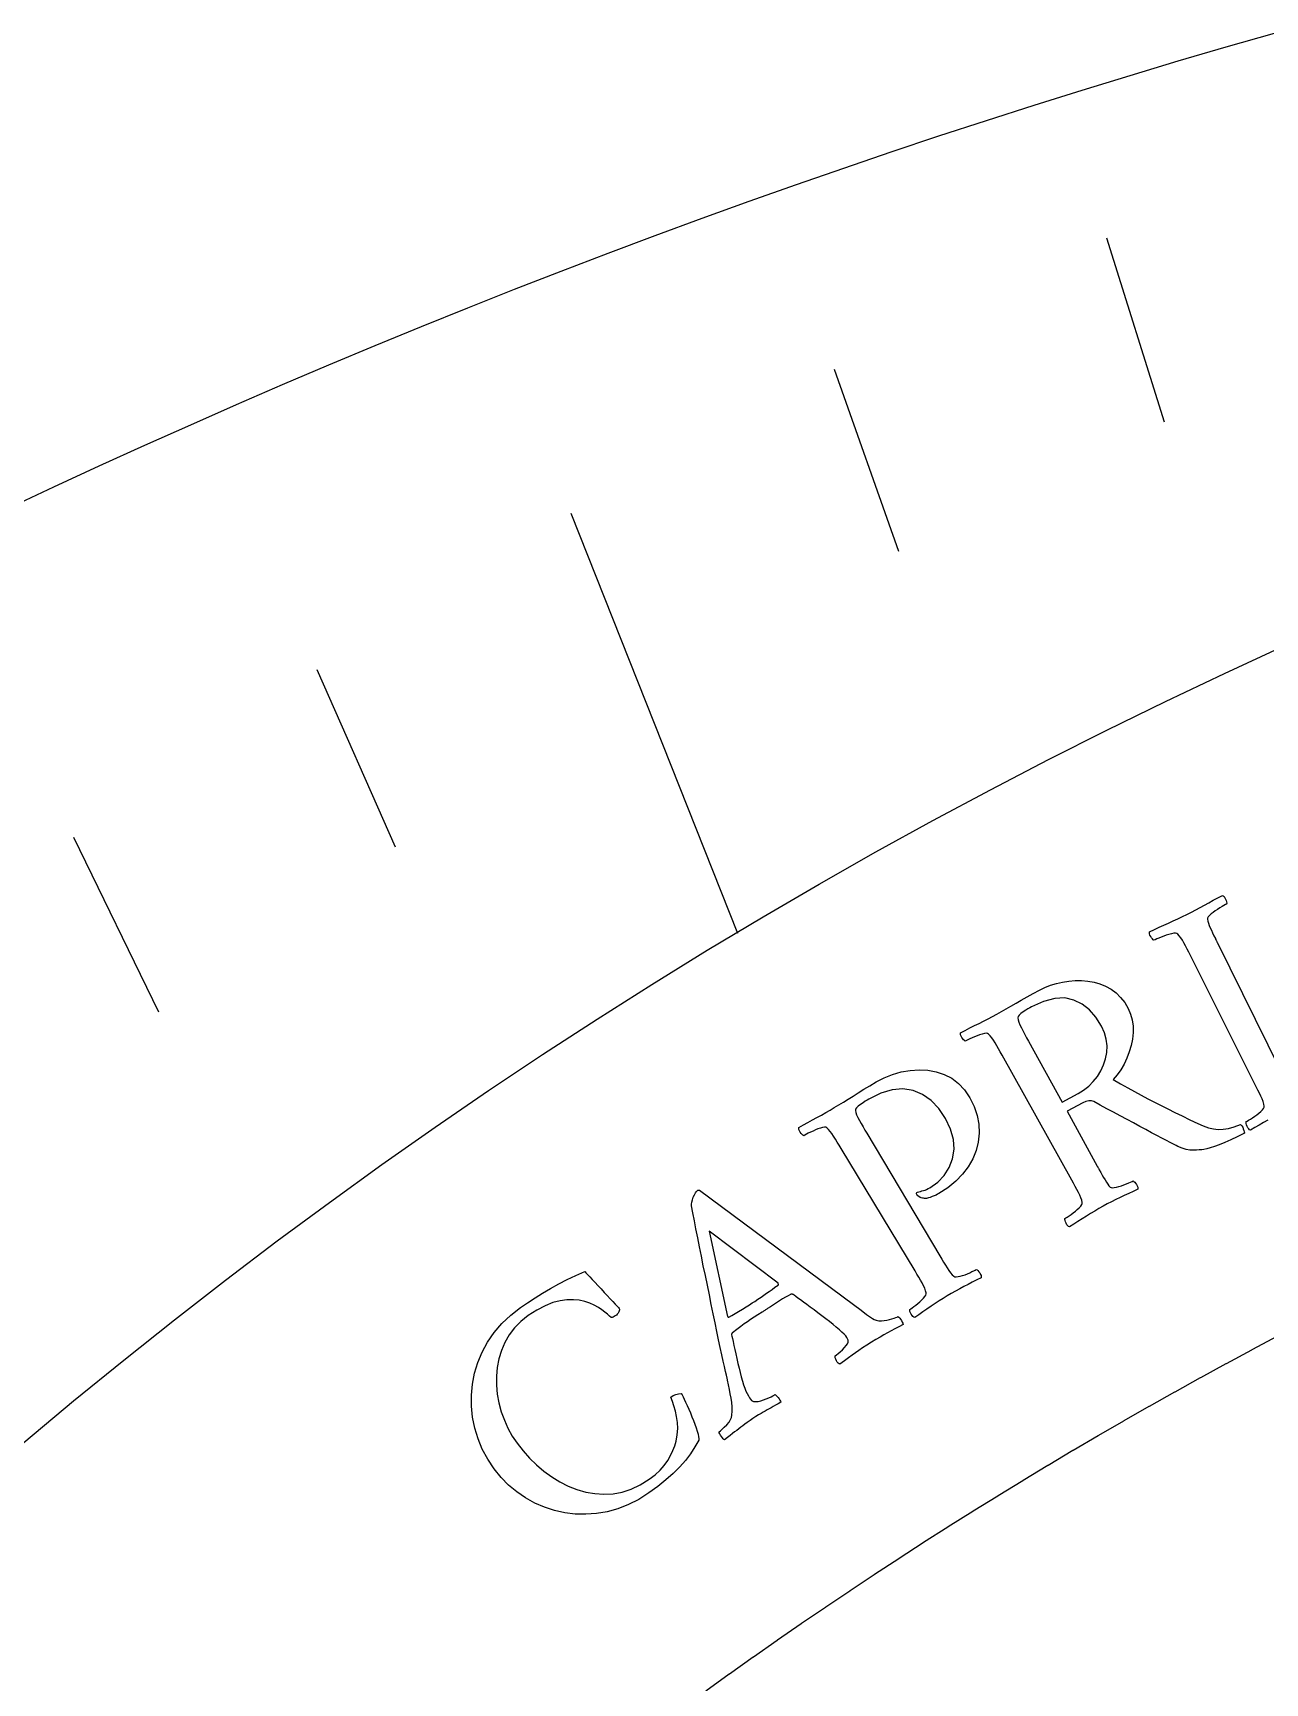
# Model space of a CAD drawing. Header units: millimetres. Extents: x -31.9 to 31.9, y -31.9 to 31.9.
# Drawn here: x -13.54 to -8.73, y 24.25 to 30.69 of the extents above; entities that cross this region are included whole.
import ezdxf

# ---------------------------------------------------------------- set-up
doc = ezdxf.new("R2010")
doc.units = ezdxf.units.MM
for name, color, linetype in [('CUT_INNER', 6, 'Continuous'), ('CUT_OUTER', 1, 'Continuous'), ('ENGRAVE', 7, 'Continuous'), ('ENGRAVE_FINE', 8, 'Continuous'), ('TEXT', 5, 'Continuous')]:
    doc.layers.add(name, color=color, linetype=linetype)

msp = doc.modelspace()

# ---------------------------------------------------------------- linework, layer by layer
at = {"layer": 'CUT_INNER'}
msp.add_lwpolyline([(-8.6853, 25.6056), (-8.7849, 25.5527), (-8.7863, 25.552), (-8.8856, 25.4985), (-8.887, 25.4977), (-8.986, 25.4436), (-8.9873, 25.4429), (-9.086, 25.3882), (-9.0873, 25.3874), (-9.1857, 25.3321), (-9.187, 25.3314), (-9.285, 25.2755), (-9.2863, 25.2747), (-9.384, 25.2182), (-9.3853, 25.2174), (-9.4826, 25.1603), (-9.4839, 25.1595), (-9.5809, 25.1018), (-9.5822, 25.101), (-9.6788, 25.0427), (-9.6801, 25.0419), (-9.7763, 24.9831), (-9.7776, 24.9822), (-9.8735, 24.9228), (-9.8748, 24.922), (-9.9703, 24.8619), (-9.9716, 24.8611), (-10.0667, 24.8004), (-10.068, 24.7996), (-10.1628, 24.7383), (-10.1641, 24.7375), (-10.2584, 24.6757), (-10.2597, 24.6749), (-10.3537, 24.6125), (-10.355, 24.6116), (-10.4486, 24.5486), (-10.4499, 24.5478), (-10.5431, 24.4842), (-10.5444, 24.4834), (-10.6372, 24.4193), (-10.6385, 24.4184), (-10.7309, 24.3537), (-10.7322, 24.3528), (-10.8242, 24.2876), (-10.8255, 24.2867), (-10.9171, 24.2209)], dxfattribs=at)
at = {"layer": 'CUT_OUTER'}
msp.add_lwpolyline([(-13.6397, 28.8369), (-13.4625, 28.9201), (-13.2848, 29.0021), (-13.1066, 29.0831), (-12.9279, 29.163), (-12.7487, 29.2418), (-12.569, 29.3194), (-12.3889, 29.396), (-12.2083, 29.4715), (-12.0272, 29.5458), (-11.8457, 29.6191), (-11.6638, 29.6912), (-11.4814, 29.7622), (-11.2985, 29.8321), (-11.1153, 29.9008), (-10.9316, 29.9685), (-10.7475, 30.035), (-10.563, 30.1004), (-10.3781, 30.1646), (-10.1928, 30.2277), (-10.0072, 30.2897), (-9.8211, 30.3505), (-9.6347, 30.4102), (-9.4479, 30.4688), (-9.2608, 30.5262), (-9.0733, 30.5824), (-8.8855, 30.6375), (-8.6974, 30.6915)], dxfattribs=at)
at = {"layer": 'ENGRAVE'}
msp.add_lwpolyline([(-11.4445, 28.8172), (-10.7939, 27.179)], dxfattribs=at)
msp.add_circle((0, 9.1156), 21.0426, dxfattribs=at)
at = {"layer": 'ENGRAVE_FINE'}
for points in [[(-9.3525, 29.892), (-9.128, 29.1743)], [(-10.416, 29.3797), (-10.1642, 28.6696)], [(-12.4351, 28.2074), (-12.1299, 27.515)], [(-13.3856, 27.5535), (-13.0541, 26.8712)]]:
    msp.add_lwpolyline(points, dxfattribs=at)
at = {"layer": 'TEXT'}
msp.add_lwpolyline([(-8.7234, 26.4493), (-8.7401, 26.4397), (-8.757, 26.43), (-8.7739, 26.42), (-8.7909, 26.41), (-8.7944, 26.4118), (-8.7976, 26.4148), (-8.8007, 26.4191), (-8.8035, 26.4246), (-8.8058, 26.4303), (-8.8073, 26.4354), (-8.808, 26.4397), (-8.8079, 26.4434), (-8.8037, 26.4457), (-8.7981, 26.4489), (-8.7911, 26.4531), (-8.7828, 26.4583), (-8.774, 26.4642), (-8.7656, 26.4702), (-8.7576, 26.4765), (-8.7501, 26.4831), (-8.7437, 26.4894), (-8.7395, 26.4948), (-8.7373, 26.4994), (-8.7371, 26.5031), (-8.7389, 26.5119), (-8.7417, 26.5214), (-8.7455, 26.5318), (-8.7504, 26.5429), (-8.756, 26.5546), (-8.7618, 26.5667), (-8.768, 26.5793), (-8.7745, 26.5922), (-9.025, 27.0912), (-9.0315, 27.1041), (-9.038, 27.1167), (-9.0443, 27.1288), (-9.0505, 27.1405), (-9.0567, 27.1513), (-9.0628, 27.1608), (-9.0689, 27.1688), (-9.075, 27.1754), (-9.0783, 27.178), (-9.0835, 27.179), (-9.0906, 27.1786), (-9.0995, 27.1766), (-9.1093, 27.1737), (-9.1193, 27.1705), (-9.1295, 27.1669), (-9.1397, 27.163), (-9.1491, 27.1592), (-9.157, 27.156), (-9.1631, 27.1533), (-9.1676, 27.1511), (-9.1707, 27.1531), (-9.1739, 27.1562), (-9.1771, 27.1604), (-9.1804, 27.1656), (-9.1832, 27.1712), (-9.1848, 27.1762), (-9.1853, 27.1806), (-9.1846, 27.1845), (-9.1659, 27.1932), (-9.1473, 27.2018), (-9.1288, 27.2101), (-9.1104, 27.2183), (-9.0922, 27.2265), (-9.0743, 27.2348), (-9.0566, 27.2432), (-9.0392, 27.2517), (-9.0392, 27.2517), (-9.0214, 27.2607), (-9.004, 27.2698), (-8.9869, 27.2789), (-8.9702, 27.2882), (-8.9534, 27.2976), (-8.9362, 27.307), (-8.9185, 27.3166), (-8.9004, 27.3262), (-8.8969, 27.3244), (-8.8936, 27.3213), (-8.8906, 27.317), (-8.8878, 27.3115), (-8.8856, 27.3057), (-8.8842, 27.3006), (-8.8837, 27.2962), (-8.8839, 27.2925), (-8.8884, 27.2902), (-8.8942, 27.2869), (-8.9015, 27.2827), (-8.9103, 27.2774), (-8.9195, 27.2716), (-8.9283, 27.2657), (-8.9367, 27.2598), (-8.9447, 27.2537), (-8.9514, 27.2479), (-8.9561, 27.2425), (-8.9586, 27.2376), (-8.9591, 27.2332), (-8.9576, 27.2259), (-8.9552, 27.2179), (-8.952, 27.2092), (-8.948, 27.1998), (-8.9434, 27.1899), (-8.9385, 27.1795), (-8.9333, 27.1687), (-8.9279, 27.1575), (-8.927, 27.1557), (-8.9261, 27.1539), (-8.9252, 27.1521), (-8.9243, 27.1503), (-8.9234, 27.1485), (-8.9225, 27.1467), (-8.9216, 27.1449), (-8.9207, 27.1431), (-8.6731, 26.6428)], dxfattribs=at)
for points in [[(-9.6139, 26.9568), (-9.5933, 26.9668), (-9.5715, 26.9754), (-9.5484, 26.9825), (-9.5243, 26.9881), (-9.4995, 26.992), (-9.4748, 26.9939), (-9.4502, 26.9939), (-9.4257, 26.9919), (-9.4016, 26.9877), (-9.3785, 26.9809), (-9.3564, 26.9717), (-9.3352, 26.96), (-9.3154, 26.9455), (-9.2976, 26.9281), (-9.2817, 26.9076), (-9.2678, 26.8842), (-9.2585, 26.8628), (-9.2523, 26.8402), (-9.2492, 26.8163), (-9.2492, 26.7912), (-9.2518, 26.7657), (-9.2567, 26.7404), (-9.2638, 26.7155), (-9.2731, 26.6909), (-9.2843, 26.6674), (-9.2968, 26.6458), (-9.3109, 26.626), (-9.3264, 26.6081), (-9.2978, 26.5914), (-9.2701, 26.5755), (-9.2432, 26.5605), (-9.2173, 26.5463), (-9.1916, 26.5326), (-9.1658, 26.5191), (-9.1397, 26.5059), (-9.1134, 26.4928), (-9.0862, 26.4795), (-9.0577, 26.4655), (-9.0277, 26.4508), (-8.9962, 26.4354), (-8.9755, 26.4264), (-8.9553, 26.4197), (-8.9357, 26.4153), (-8.9167, 26.4132), (-8.8973, 26.4137), (-8.8764, 26.417), (-8.8541, 26.4231), (-8.8303, 26.432), (-8.8269, 26.43), (-8.8239, 26.4266), (-8.8212, 26.4217), (-8.8188, 26.4153), (-8.8169, 26.4088), (-8.8156, 26.4038), (-8.8147, 26.4002), (-8.8144, 26.398), (-8.8422, 26.3841), (-8.8678, 26.372), (-8.8912, 26.3616), (-8.9124, 26.3529), (-8.9313, 26.3459), (-8.9478, 26.3404), (-8.9618, 26.3365), (-8.9734, 26.3341), (-8.9813, 26.3334), (-8.9907, 26.3328), (-9.0016, 26.3323), (-9.014, 26.3318), (-9.0276, 26.3323), (-9.0422, 26.3349), (-9.0577, 26.3396), (-9.074, 26.3464), (-9.0814, 26.35), (-9.0914, 26.355), (-9.104, 26.3615), (-9.1192, 26.3694), (-9.1367, 26.3786), (-9.1558, 26.3887), (-9.1766, 26.3998), (-9.1991, 26.412), (-9.2228, 26.4248), (-9.2474, 26.438), (-9.2728, 26.4516), (-9.299, 26.4656), (-9.3254, 26.4798), (-9.3515, 26.4938), (-9.3772, 26.5078), (-9.4025, 26.5217), (-9.4116, 26.5247), (-9.4218, 26.5249), (-9.4332, 26.5222), (-9.4457, 26.5166), (-9.5061, 26.4836), (-9.3891, 26.2699), (-9.3881, 26.2681), (-9.3872, 26.2664), (-9.3862, 26.2646), (-9.3852, 26.2628), (-9.3843, 26.2611), (-9.3833, 26.2593), (-9.3823, 26.2576), (-9.3814, 26.2558), (-9.3754, 26.2449), (-9.3696, 26.2346), (-9.364, 26.2248), (-9.3586, 26.2156), (-9.3534, 26.2072), (-9.3482, 26.1997), (-9.3431, 26.1933), (-9.3381, 26.1879), (-9.3345, 26.1861), (-9.3293, 26.1855), (-9.3224, 26.1859), (-9.3138, 26.1875), (-9.3043, 26.1898), (-9.2947, 26.1927), (-9.2851, 26.1961), (-9.2753, 26.2), (-9.2663, 26.2039), (-9.2589, 26.2072), (-9.2531, 26.2099), (-9.2488, 26.2121), (-9.2457, 26.2102), (-9.2425, 26.2071), (-9.2392, 26.203), (-9.2358, 26.1978), (-9.2329, 26.1924), (-9.2311, 26.1874), (-9.2304, 26.183), (-9.2309, 26.1791), (-9.2488, 26.1709), (-9.2663, 26.1628), (-9.2833, 26.1548), (-9.2999, 26.147), (-9.3164, 26.139), (-9.333, 26.1306), (-9.3497, 26.1219), (-9.3664, 26.1128), (-9.3826, 26.1037), (-9.3988, 26.0943), (-9.4151, 26.0846), (-9.4313, 26.0746), (-9.4477, 26.0643), (-9.4641, 26.0538), (-9.4806, 26.0432), (-9.4971, 26.0324), (-9.5007, 26.0341), (-9.5041, 26.037), (-9.5073, 26.0411), (-9.5104, 26.0465), (-9.5129, 26.0522), (-9.5146, 26.0571), (-9.5155, 26.0615), (-9.5155, 26.0651), (-9.5114, 26.0676), (-9.5059, 26.0711), (-9.4992, 26.0756), (-9.4911, 26.0811), (-9.4825, 26.0873), (-9.4744, 26.0937), (-9.4667, 26.1003), (-9.4594, 26.1072), (-9.4533, 26.1138), (-9.4493, 26.1194), (-9.4472, 26.124), (-9.4473, 26.1277), (-9.4494, 26.1364), (-9.4526, 26.1458), (-9.4569, 26.156), (-9.4622, 26.1669), (-9.4682, 26.1784), (-9.4746, 26.1903), (-9.4813, 26.2026), (-9.4883, 26.2152), (-9.7603, 26.7027), (-9.7674, 26.7154), (-9.7744, 26.7277), (-9.7812, 26.7395), (-9.7879, 26.751), (-9.7945, 26.7615), (-9.801, 26.7707), (-9.8074, 26.7785), (-9.8138, 26.7849), (-9.8172, 26.7873), (-9.8224, 26.7881), (-9.8295, 26.7873), (-9.8383, 26.785), (-9.848, 26.7818), (-9.8577, 26.7782), (-9.8675, 26.7743), (-9.8773, 26.7701), (-9.8863, 26.7661), (-9.8938, 26.7626), (-9.8998, 26.7597), (-9.9041, 26.7574), (-9.9073, 26.7593), (-9.9106, 26.7622), (-9.914, 26.7663), (-9.9175, 26.7714), (-9.9205, 26.7768), (-9.9223, 26.7817), (-9.923, 26.7861), (-9.9225, 26.7901), (-9.9042, 26.7995), (-9.8861, 26.8088), (-9.8681, 26.8178), (-9.8504, 26.8266), (-9.8328, 26.8353), (-9.8154, 26.8442), (-9.7982, 26.8533), (-9.7811, 26.8626), (-9.7633, 26.8725), (-9.7449, 26.8829), (-9.7258, 26.8938), (-9.7061, 26.9052), (-9.6854, 26.9172), (-9.6631, 26.9298), (-9.6393, 26.943), (-9.6139, 26.9568)], [(-9.3721, 26.8158), (-9.3939, 26.8505), (-9.4191, 26.8791), (-9.4477, 26.9016), (-9.4798, 26.9178), (-9.5155, 26.9259), (-9.5551, 26.9242), (-9.5985, 26.9125), (-9.6457, 26.8909), (-9.6518, 26.8874), (-9.6593, 26.8831), (-9.6682, 26.8778), (-9.6784, 26.8716), (-9.6878, 26.8651), (-9.6944, 26.859), (-9.6982, 26.8533), (-9.6992, 26.848), (-9.698, 26.8406), (-9.6952, 26.8317), (-9.6909, 26.8212), (-9.685, 26.8092), (-9.6784, 26.7964), (-9.6716, 26.7836), (-9.6647, 26.7707), (-9.6577, 26.7578), (-9.5254, 26.5189), (-9.4636, 26.5525), (-9.442, 26.5659), (-9.4223, 26.5815), (-9.4045, 26.5995), (-9.3885, 26.6197), (-9.3749, 26.6416), (-9.3643, 26.6645), (-9.3566, 26.6885), (-9.3518, 26.7136), (-9.3506, 26.7392), (-9.3536, 26.7648), (-9.3608, 26.7903), (-9.3721, 26.8158)], [(-9.8866, 26.5367), (-9.8697, 26.5022), (-9.858, 26.4677), (-9.8515, 26.4329), (-9.85, 26.3981), (-9.8536, 26.3637), (-9.8619, 26.3304), (-9.8749, 26.2982), (-9.8926, 26.2672), (-9.9149, 26.2377), (-9.9414, 26.2105), (-9.9722, 26.1854), (-10.0072, 26.1626), (-10.0123, 26.1598), (-10.0183, 26.1568), (-10.0252, 26.1537), (-10.0329, 26.1505), (-10.0409, 26.1476), (-10.0483, 26.1454), (-10.0551, 26.1439), (-10.0614, 26.1431), (-10.0637, 26.1436), (-10.0668, 26.1443), (-10.0709, 26.1452), (-10.0758, 26.1462), (-10.0808, 26.1478), (-10.0853, 26.1505), (-10.0893, 26.1541), (-10.0926, 26.1588), (-10.094, 26.162), (-10.0941, 26.1646), (-10.0928, 26.1666), (-10.0902, 26.168), (-10.0848, 26.1696), (-10.0792, 26.1712), (-10.0734, 26.1729), (-10.0674, 26.1745), (-10.0613, 26.1764), (-10.0551, 26.1788), (-10.0488, 26.1818), (-10.0425, 26.1853), (-10.0112, 26.2075), (-9.986, 26.2337), (-9.9668, 26.264), (-9.9536, 26.2984), (-9.9478, 26.3356), (-9.9505, 26.3742), (-9.9619, 26.4144), (-9.9819, 26.456), (-10.008, 26.4945), (-10.0377, 26.5255), (-10.0709, 26.5487), (-10.1076, 26.5643), (-10.1474, 26.571), (-10.1896, 26.5677), (-10.2342, 26.5544), (-10.2811, 26.5311), (-10.2871, 26.5275), (-10.2944, 26.5228), (-10.303, 26.5172), (-10.313, 26.5107), (-10.3222, 26.5038), (-10.3286, 26.4975), (-10.3322, 26.4917), (-10.333, 26.4863), (-10.3315, 26.479), (-10.3284, 26.4702), (-10.3237, 26.4599), (-10.3174, 26.4481), (-10.3103, 26.4355), (-10.303, 26.4229), (-10.2957, 26.4103), (-10.2882, 26.3977), (-10.0033, 25.9191), (-9.9959, 25.9067), (-9.9886, 25.8948), (-9.9815, 25.8833), (-9.9747, 25.8723), (-9.9679, 25.8622), (-9.9613, 25.8534), (-9.9547, 25.8459), (-9.9483, 25.8397), (-9.9446, 25.8381), (-9.9394, 25.8376), (-9.9325, 25.8383), (-9.9239, 25.8401), (-9.9146, 25.8428), (-9.9052, 25.846), (-9.8959, 25.8496), (-9.8866, 25.8537), (-9.8779, 25.8578), (-9.8708, 25.8613), (-9.8652, 25.8641), (-9.861, 25.8664), (-9.8579, 25.8646), (-9.8546, 25.8617), (-9.8511, 25.8577), (-9.8475, 25.8526), (-9.8444, 25.8473), (-9.8425, 25.8424), (-9.8416, 25.838), (-9.842, 25.8341), (-9.8596, 25.8253), (-9.8767, 25.8166), (-9.8935, 25.808), (-9.9098, 25.7995), (-9.926, 25.7909), (-9.9422, 25.7819), (-9.9586, 25.7726), (-9.975, 25.763), (-9.9908, 25.7533), (-10.0066, 25.7434), (-10.0223, 25.7332), (-10.0379, 25.7227), (-10.0536, 25.712), (-10.0694, 25.7011), (-10.0854, 25.6899), (-10.1016, 25.6786), (-10.1052, 25.6801), (-10.1087, 25.6829), (-10.112, 25.6869), (-10.1153, 25.6922), (-10.1181, 25.6977), (-10.12, 25.7027), (-10.121, 25.7069), (-10.1211, 25.7106), (-10.1171, 25.7132), (-10.1119, 25.7168), (-10.1055, 25.7214), (-10.0978, 25.7271), (-10.0898, 25.7334), (-10.082, 25.74), (-10.0747, 25.7469), (-10.0677, 25.754), (-10.0618, 25.7608), (-10.058, 25.7665), (-10.0562, 25.7712), (-10.0563, 25.7749), (-10.0588, 25.7835), (-10.0623, 25.7928), (-10.0669, 25.8029), (-10.0727, 25.8136), (-10.0791, 25.8248), (-10.0859, 25.8365), (-10.093, 25.8485), (-10.1004, 25.8609), (-10.3888, 26.339), (-10.3963, 26.3514), (-10.4037, 26.3634), (-10.411, 26.375), (-10.4181, 26.3862), (-10.4251, 26.3965), (-10.4319, 26.4054), (-10.4386, 26.413), (-10.4452, 26.4191), (-10.4487, 26.4214), (-10.454, 26.422), (-10.461, 26.421), (-10.4697, 26.4184), (-10.4793, 26.4148), (-10.4889, 26.4108), (-10.4985, 26.4066), (-10.5081, 26.4021), (-10.517, 26.3977), (-10.5244, 26.394), (-10.5302, 26.3909), (-10.5345, 26.3884), (-10.5377, 26.3901), (-10.5411, 26.393), (-10.5447, 26.3969), (-10.5484, 26.4019), (-10.5516, 26.4072), (-10.5536, 26.412), (-10.5544, 26.4164), (-10.554, 26.4204), (-10.5361, 26.4305), (-10.5183, 26.4404), (-10.5007, 26.45), (-10.4832, 26.4595), (-10.466, 26.4688), (-10.4489, 26.4784), (-10.432, 26.4881), (-10.4154, 26.498), (-10.3979, 26.5085), (-10.3799, 26.5196), (-10.3612, 26.5312), (-10.342, 26.5433), (-10.3217, 26.556), (-10.2998, 26.5694), (-10.2765, 26.5834), (-10.2517, 26.5981), (-10.2202, 26.6146), (-10.1876, 26.6276), (-10.1539, 26.6372), (-10.1192, 26.6434), (-10.0845, 26.6458), (-10.0508, 26.644), (-10.0181, 26.638), (-9.9865, 26.6277), (-9.9569, 26.6128), (-9.9304, 26.5926), (-9.907, 26.5673), (-9.8866, 26.5367)], [(-10.8322, 25.4341), (-10.8326, 25.4363), (-10.834, 25.4427), (-10.8364, 25.4534), (-10.8397, 25.4685), (-10.8438, 25.4872), (-10.8487, 25.5089), (-10.8542, 25.5337), (-10.8604, 25.5616), (-10.867, 25.5918), (-10.8738, 25.6238), (-10.8809, 25.6576), (-10.8881, 25.6932), (-10.8956, 25.7298), (-10.9032, 25.767), (-10.9109, 25.8046), (-10.9188, 25.8427), (-10.9267, 25.8807), (-10.9343, 25.9179), (-10.9416, 25.9544), (-10.9488, 25.9901), (-10.9555, 26.0244), (-10.9618, 26.0567), (-10.9676, 26.0868), (-10.973, 26.1148), (-10.973, 26.1214), (-10.9718, 26.1291), (-10.9694, 26.138), (-10.9658, 26.1481), (-10.9616, 26.1578), (-10.9574, 26.1654), (-10.9533, 26.1711), (-10.9492, 26.1747), (-10.9481, 26.1753), (-10.9472, 26.1758), (-10.9465, 26.176), (-10.9459, 26.176), (-10.9453, 26.1759), (-10.9445, 26.1759), (-10.9433, 26.176), (-10.9419, 26.1762), (-10.3404, 25.7296), (-10.3111, 25.7072), (-10.2891, 25.6906), (-10.2744, 25.6796), (-10.2669, 25.6744), (-10.2597, 25.6705), (-10.2514, 25.6679), (-10.242, 25.6665), (-10.2315, 25.6664), (-10.2207, 25.6672), (-10.2103, 25.6686), (-10.2003, 25.6707), (-10.1907, 25.6734), (-10.1822, 25.6762), (-10.1755, 25.6787), (-10.1706, 25.6807), (-10.1674, 25.6823), (-10.1635, 25.6802), (-10.1599, 25.6769), (-10.1564, 25.6724), (-10.1532, 25.6666), (-10.1504, 25.6609), (-10.1484, 25.6564), (-10.1472, 25.6531), (-10.1467, 25.651), (-10.1633, 25.6423), (-10.179, 25.6341), (-10.1938, 25.6263), (-10.2077, 25.6189), (-10.2217, 25.6113), (-10.2368, 25.6026), (-10.2531, 25.593), (-10.2705, 25.5823), (-10.2887, 25.5708), (-10.3051, 25.56), (-10.3198, 25.5501), (-10.3327, 25.5409), (-10.3455, 25.5316), (-10.3599, 25.5212), (-10.3759, 25.5097), (-10.3933, 25.4971), (-10.397, 25.4985), (-10.4005, 25.5013), (-10.4039, 25.5052), (-10.4073, 25.5104), (-10.4101, 25.516), (-10.4119, 25.521), (-10.4126, 25.5255), (-10.4123, 25.5294), (-10.4067, 25.5333), (-10.4001, 25.5386), (-10.3923, 25.5452), (-10.3835, 25.5532), (-10.375, 25.5616), (-10.3685, 25.5692), (-10.3639, 25.5761), (-10.3611, 25.5824), (-10.3609, 25.5863), (-10.3617, 25.5907), (-10.3636, 25.5956), (-10.3666, 25.6011), (-10.3708, 25.6068), (-10.3771, 25.6136), (-10.3854, 25.6217), (-10.3957, 25.631), (-10.4075, 25.6411), (-10.4203, 25.6517), (-10.4341, 25.6627), (-10.4489, 25.6742), (-10.4641, 25.6859), (-10.4792, 25.6972), (-10.4942, 25.7084), (-10.509, 25.7194), (-10.5232, 25.7297), (-10.536, 25.7391), (-10.5476, 25.7476), (-10.5578, 25.755), (-10.5662, 25.7611), (-10.5722, 25.7655), (-10.5758, 25.7681), (-10.577, 25.769), (-10.5772, 25.7691), (-10.5779, 25.7692), (-10.5791, 25.7695), (-10.5807, 25.7698), (-10.5825, 25.7701), (-10.5841, 25.7701), (-10.5855, 25.7698), (-10.5867, 25.7692), (-10.596, 25.764), (-10.6062, 25.758), (-10.6173, 25.7512), (-10.6294, 25.7436), (-10.6416, 25.7358), (-10.6534, 25.7282), (-10.6648, 25.7209), (-10.6758, 25.7138), (-10.6786, 25.712), (-10.6814, 25.7102), (-10.6842, 25.7084), (-10.6871, 25.7066), (-10.6898, 25.7048), (-10.6924, 25.7031), (-10.6949, 25.7015), (-10.6972, 25.7), (-10.7135, 25.6894), (-10.7285, 25.6796), (-10.7421, 25.6705), (-10.7544, 25.6622), (-10.7668, 25.6536), (-10.7808, 25.6436), (-10.7963, 25.6323), (-10.8134, 25.6197), (-10.8139, 25.6192), (-10.8145, 25.6184), (-10.8151, 25.6172), (-10.8156, 25.6158), (-10.8162, 25.6144), (-10.8165, 25.6135), (-10.8167, 25.6129), (-10.8168, 25.6127), (-10.8164, 25.6109), (-10.8152, 25.6057), (-10.8133, 25.597), (-10.8105, 25.5848), (-10.8073, 25.5701), (-10.8037, 25.5542), (-10.7999, 25.5369), (-10.7958, 25.5184), (-10.7915, 25.4995), (-10.7872, 25.4813), (-10.7828, 25.4639), (-10.7784, 25.4472), (-10.7741, 25.4308), (-10.7697, 25.4161), (-10.765, 25.4031), (-10.7602, 25.3918), (-10.7555, 25.382), (-10.751, 25.3734), (-10.7469, 25.366), (-10.7431, 25.3599), (-10.7381, 25.3547), (-10.7315, 25.3517), (-10.7231, 25.3506), (-10.713, 25.3516), (-10.7022, 25.354), (-10.6916, 25.3571), (-10.6813, 25.3609), (-10.6713, 25.3654), (-10.6624, 25.3699), (-10.6554, 25.3735), (-10.6503, 25.3762), (-10.6472, 25.3781), (-10.645, 25.3771), (-10.6422, 25.3747), (-10.6387, 25.3711), (-10.6347, 25.3663), (-10.6307, 25.361), (-10.6277, 25.3562), (-10.6256, 25.3519), (-10.6244, 25.3482), (-10.6349, 25.3421), (-10.6446, 25.3365), (-10.6536, 25.3314), (-10.6618, 25.3268), (-10.6696, 25.3225), (-10.6774, 25.3182), (-10.6853, 25.3138), (-10.6931, 25.3094), (-10.7014, 25.3046), (-10.7109, 25.2989), (-10.7214, 25.2922), (-10.7329, 25.2847), (-10.7445, 25.2769), (-10.755, 25.2696), (-10.7645, 25.2627), (-10.7729, 25.2564), (-10.7808, 25.2504), (-10.7887, 25.2443), (-10.7965, 25.2382), (-10.8044, 25.2322), (-10.8128, 25.2257), (-10.8223, 25.2185), (-10.8329, 25.2106), (-10.8446, 25.2019), (-10.8467, 25.203), (-10.8493, 25.2054), (-10.8525, 25.2092), (-10.8561, 25.2143), (-10.8597, 25.2199), (-10.8624, 25.2248), (-10.8644, 25.2292), (-10.8655, 25.233), (-10.8599, 25.2372), (-10.8531, 25.2432), (-10.8449, 25.251), (-10.8354, 25.2605), (-10.8265, 25.2707), (-10.8201, 25.2803), (-10.8162, 25.2893), (-10.8148, 25.2977), (-10.8141, 25.3139), (-10.8144, 25.3303), (-10.8158, 25.347), (-10.8182, 25.3638), (-10.8213, 25.3809), (-10.8246, 25.3984), (-10.8282, 25.4161), (-10.8322, 25.4341)], [(-10.9042, 26.0158), (-10.8321, 25.6827), (-10.8319, 25.6826), (-10.8316, 25.6822), (-10.8309, 25.6816), (-10.83, 25.6808), (-10.8291, 25.68), (-10.8282, 25.6796), (-10.8275, 25.6795), (-10.8269, 25.6797), (-10.8153, 25.6865), (-10.8027, 25.6941), (-10.789, 25.7024), (-10.7744, 25.7115), (-10.76, 25.7205), (-10.7471, 25.7285), (-10.7358, 25.7357), (-10.7259, 25.742), (-10.7133, 25.7503), (-10.7013, 25.7583), (-10.6901, 25.766), (-10.6796, 25.7734), (-10.6692, 25.7809), (-10.6583, 25.7886), (-10.647, 25.7967), (-10.6351, 25.8051), (-10.6341, 25.8059), (-10.6337, 25.807), (-10.6336, 25.8082), (-10.634, 25.8097), (-10.6345, 25.8111), (-10.6349, 25.8121), (-10.6352, 25.8127), (-10.6352, 25.8129)], [(-11.6402, 25.7174), (-11.6125, 25.7364), (-11.5838, 25.7552), (-11.554, 25.7738), (-11.5232, 25.7923), (-11.4914, 25.8102), (-11.4585, 25.8271), (-11.4247, 25.843), (-11.3899, 25.8578), (-11.3886, 25.8565), (-11.385, 25.8528), (-11.3789, 25.8465), (-11.3704, 25.8378), (-11.3604, 25.8273), (-11.3496, 25.816), (-11.338, 25.8037), (-11.3258, 25.7904), (-11.3134, 25.7771), (-11.3016, 25.7644), (-11.2904, 25.7523), (-11.2797, 25.7408), (-11.2704, 25.7308), (-11.2633, 25.723), (-11.2584, 25.7175), (-11.2558, 25.7142), (-11.2543, 25.7119), (-11.2539, 25.709), (-11.2547, 25.7052), (-11.2566, 25.7007), (-11.2593, 25.696), (-11.2625, 25.6918), (-11.2662, 25.6881), (-11.2705, 25.6848), (-11.2745, 25.6824), (-11.2784, 25.6806), (-11.2824, 25.6794), (-11.2863, 25.6789), (-11.2925, 25.6847), (-11.3007, 25.6917), (-11.3107, 25.6999), (-11.3227, 25.7091), (-11.3365, 25.7185), (-11.3523, 25.727), (-11.3699, 25.7346), (-11.3895, 25.7413), (-11.4109, 25.7462), (-11.4341, 25.7483), (-11.459, 25.7476), (-11.4857, 25.7442), (-11.5142, 25.7369), (-11.5444, 25.7249), (-11.5763, 25.708), (-11.6099, 25.6863), (-11.6385, 25.6637), (-11.6633, 25.6388), (-11.6842, 25.6114), (-11.7013, 25.5817), (-11.7147, 25.5503), (-11.7247, 25.5177), (-11.7312, 25.4842), (-11.7343, 25.4495), (-11.7341, 25.4145), (-11.7309, 25.3798), (-11.7247, 25.3454), (-11.7154, 25.3113), (-11.7035, 25.2781), (-11.6893, 25.2465), (-11.6727, 25.2165), (-11.6539, 25.1881), (-11.6305, 25.1581), (-11.6052, 25.1299), (-11.5781, 25.1035), (-11.549, 25.0789), (-11.5184, 25.0566), (-11.4868, 25.0374), (-11.454, 25.021), (-11.4201, 25.0076), (-11.3855, 24.9976), (-11.3505, 24.9916), (-11.3151, 24.9895), (-11.2793, 24.9914), (-11.2436, 24.9977), (-11.2081, 25.0092), (-11.173, 25.0258), (-11.1381, 25.0475), (-11.1153, 25.0649), (-11.0956, 25.0829), (-11.079, 25.1015), (-11.0656, 25.1207), (-11.0547, 25.1402), (-11.0457, 25.1593), (-11.0385, 25.1781), (-11.0333, 25.1966), (-11.0286, 25.2216), (-11.0266, 25.2458), (-11.0274, 25.2694), (-11.031, 25.2923), (-11.036, 25.3139), (-11.0414, 25.3338), (-11.0472, 25.3517), (-11.0533, 25.3678), (-11.0443, 25.3743), (-11.0345, 25.3789), (-11.0241, 25.3816), (-11.0129, 25.3822), (-11.0099, 25.3772), (-11.006, 25.3699), (-11.0013, 25.3604), (-10.9958, 25.3486), (-10.9898, 25.3353), (-10.9836, 25.3214), (-10.9774, 25.3069), (-10.971, 25.2918), (-10.9649, 25.2767), (-10.9594, 25.2622), (-10.9546, 25.2485), (-10.9504, 25.2354), (-10.9471, 25.2236), (-10.945, 25.2139), (-10.9441, 25.2063), (-10.9444, 25.2006), (-10.9593, 25.1738), (-10.9766, 25.1474), (-10.9965, 25.1215), (-11.0188, 25.0961), (-11.044, 25.0708), (-11.0726, 25.0454), (-11.1044, 25.0199), (-11.1395, 24.9942), (-11.1789, 24.9691), (-11.219, 24.9486), (-11.2599, 24.9326), (-11.3017, 24.9211), (-11.3438, 24.914), (-11.3855, 24.9109), (-11.4269, 24.9118), (-11.4679, 24.9169), (-11.5081, 24.9259), (-11.547, 24.9384), (-11.5845, 24.9547), (-11.6206, 24.9746), (-11.6549, 24.998), (-11.6867, 25.0247), (-11.7162, 25.0547), (-11.7432, 25.0881), (-11.7684, 25.1259), (-11.7895, 25.1651), (-11.8063, 25.2057), (-11.819, 25.2475), (-11.8274, 25.2901), (-11.8317, 25.3329), (-11.832, 25.3759), (-11.8281, 25.419), (-11.8199, 25.4616), (-11.8073, 25.5032), (-11.7903, 25.5436), (-11.7689, 25.5828), (-11.7432, 25.6203), (-11.7131, 25.6552), (-11.6788, 25.6876), (-11.6402, 25.7174)]]:
    msp.add_lwpolyline(points, close=True, dxfattribs=at)

doc.saveas('drawing.dxf')
